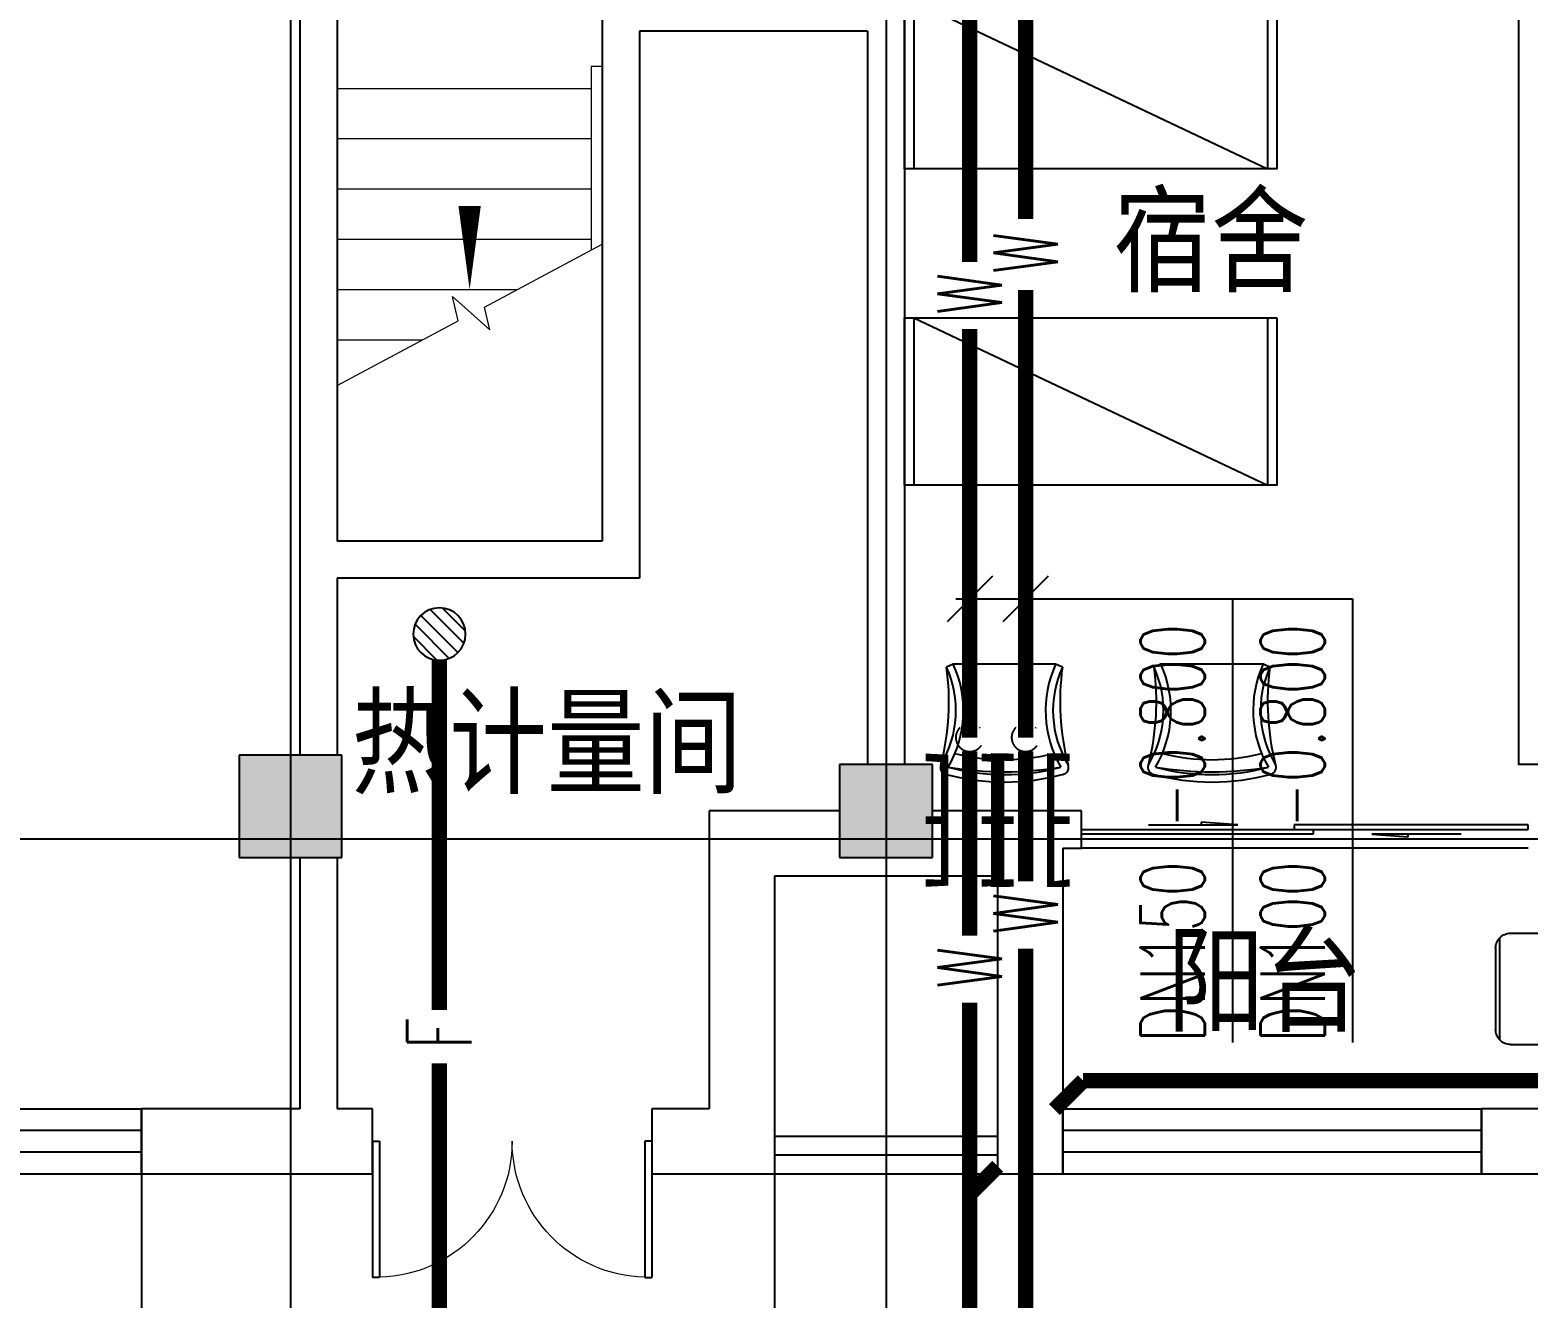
# Model space of a CAD drawing. Extents: x 0 to 2838408, y -923048 to 203859.
# Drawn here: x 2435317 to 2443367, y -269960 to -263146 of the extents above; entities that cross this region are included whole.
import ezdxf

# ---------------------------------------------------------------- set-up
doc = ezdxf.new("R2010")
doc.units = 0
doc.header["$LTSCALE"] = 1000
doc.linetypes.add('DASH', pattern=[0.35, 0.25, -0.1])
for name, color, linetype in [('A-Fixt', 81, 'Continuous'), ('CLAYER', 7, 'Continuous'), ('COLUMN', 9, 'Continuous'), ('DIM_SYMB', 3, 'Continuous'), ('DIM_污水', 3, 'Continuous'), ('DOTE', 8, 'Continuous'), ('E2-栏杆', 92, 'Continuous'), ('EQUIP_地漏', 7, 'Continuous'), ('GROUND', 2, 'Continuous'), ('PIPE-废水', 31, 'Continuous'), ('PIPE-污水', 2, 'DASH'), ('PUB_HATCH', 8, 'Continuous'), ('PUB_TEXT', 7, 'Continuous'), ('TEXT_废水', 7, 'Continuous'), ('TEXT_污水', 7, 'Continuous'), ('VALVE_污水', 7, 'Continuous'), ('WALL', 9, 'Continuous'), ('WINDOW', 4, 'Continuous'), ('XREF', 8, 'Continuous'), ('配景', 3, 'Continuous')]:
    doc.layers.add(name, color=color, linetype=linetype)
doc.layers.add('A-FLOR-STRS', color=8, linetype='Continuous', lineweight=0)
doc.styles.add('_TWT_PIPEDN', font='SIMPLEX', dxfattribs={"width": 0.8, "height": 2.3, "bigfont": 'HZTXT'})
doc.styles.add('_TWT_PIPETEXT', font='SIMPLEX', dxfattribs={"width": 0.8, "height": 2.3, "bigfont": 'HZTXT'})
doc.styles.get("Standard").update_dxf_attribs({"font": 'geniso.shx', "bigfont": 'hztxt.shx'})

# ---------------------------------------------------------------- blocks, each defined once
blk = doc.blocks.new('单人床')
at = {"layer": 'A-Fixt'}
for p, q in [((47773.82849985742, 13973.4026887075), (48673.82849985742, 13973.4026887075)), ((47773.82849985742, 12073.4026887075), (48673.82849985742, 13973.4026887075)), ((47773.82849985742, 12073.4026887075), (48673.82849985742, 12073.4026887075))]:
    blk.add_line(p, q, dxfattribs=at)
blk.add_lwpolyline([(47773.82849985742, 14023.4026887075), (48673.82849985742, 14023.4026887075), (48673.82849985742, 12023.4026887075), (47773.82849985742, 12023.4026887075), (47773.82849985742, 14023.4026887075)], dxfattribs=at)
blk = doc.blocks.new('CH_AP01')
for p, q in [((-311.3995454841643, 16.58532750794984), (-274.9999999999854, 2.182787284255028e-11)), ((-275, 0), (275, 0)), ((274.9999999999854, 3.637978807091713e-11), (311.3995454841643, 16.58532750797167))]:
    blk.add_line(p, q)
for centre, radius, start, end in [((-306.7998626098997, 555.3485271835743), 37.75179004671674, 100.1858801109071, 202.8358744680354), ((1.455191522836685e-11, -578.8935560186292), 1212.61803984619, 74.71041292806467, 105.2895870719375), ((1.455191522836685e-11, -578.8935560186292), 1172.61803984619, 75.02867881848607, 104.9713211815146), ((1.455191522836685e-11, -1278.106374809096), 1856.902668515099, 80.61099361795736, 99.38900638204349), ((306.7998626099143, 555.3485271835743), 37.75179004671674, 337.1641255319651, 79.81411988909286), ((-1658.367571823022, 201.9146497917754), 1359.657979668924, 352.1658629677819, 14.42825908847423), ((-823.670887969638, 250), 562.9425704869337, 335.5037813080621, 31.0903407481927), ((-823.670887969638, 250), 602.9425704869337, 335.5037813080621, 30.26908635047729), ((1.455191522836685e-11, -578.8935560186292), 1092.61803984619, 75.8767183095882, 104.1232816904134), ((823.670887969638, 250), 602.9425704869337, 149.7309136495214, 204.4962186919359), ((823.670887969638, 250), 562.9425704869337, 148.909659251798, 204.4962186919359), ((1658.367571823022, 201.9146497917754), 1359.657979668924, 165.5717409115258, 187.8341370322181)]:
    blk.add_arc(centre, radius, start, end)
blk = doc.blocks.new('A$C61295E98')
at = {"color": 3}
for p, q in [((544.0457518114563, 597.8662569699227), (-0.0001577289658598602, 597.8662569699227)), ((-0.0001577289658598602, 597.8662569699227), (-0.0001577289658598602, 0.0001194546057377011)), ((161.410106398951, 597.8662569699081), (161.410106398951, 0.0001194546057377011)), ((170.3859912214248, 0.241875187784899), (170.3859912214248, 597.5753530781803)), ((602.7431694101542, 572.2226104830333), (602.7431694101542, 25.64376594146597)), ((624.0457518114563, 517.8662569699081), (624.0457518114563, 80.00011945460574)), ((544.0457518114563, 0.0001194546057377011), (-0.0001577289658598602, 0.0001194546057377011))]:
    blk.add_line(p, q, dxfattribs=at)
for points in [[(81.83804651339597, 540.3146557057771), (75.32724606215197, 540.3146557057771), (75.32724606215197, 576.7533125763293), (81.83804651339597, 576.7533125763293)], [(81.83804651339597, 453.1221676215646), (75.32724606215197, 453.1221676215646), (75.32724606215197, 489.5608244921168), (81.83804651339597, 489.5608244921168)], [(81.83804651339597, 352.9158784260217), (75.32724606215197, 352.9158784260217), (75.32724606215197, 389.3545352965739), (81.83804651339597, 389.3545352965739)]]:
    blk.add_lwpolyline(points, close=True, dxfattribs=at)
for centre in [(74.025085971909, 250.1067739731079), (74.025085971909, 164.2157279145031), (74.025085971909, 70.51637367154763)]:
    blk.add_circle(centre, 15.67492121289366, dxfattribs=at)
for centre, start, end in [((544.0457518114563, 517.8662569699227), 359.9999999999992, 90), ((544.0457518114563, 80.00011945460574), 269.9999999999998, 0)]:
    blk.add_arc(centre, 80, start, end, dxfattribs=at)
blk = doc.blocks.new('宿舍')
at = {"layer": 'A-Fixt'}
for p, q in [((47853.82849986199, 13801.66930932316), (48353.82849979494, 15701.66930930913)), ((48353.82849980425, 13801.66930932415), (47853.82849986199, 15701.66930930913)), ((47853.82849983731, 13801.66930932339), (48353.82849980425, 13801.66930932415))]:
    blk.add_line(p, q, dxfattribs=at)
for points in [[(47853.82849986432, 8601.669309296238), (48353.82849983126, 8601.669309296238), (48353.82849979494, 15701.66930930913), (47853.828499828, 15701.66930930913)], [(47853.82849986479, 10676.13683329799), (47970.4991230825, 10676.13683329799), (47970.4991230825, 11742.63910189804), (47853.82849986479, 11742.63910189804)]]:
    blk.add_lwpolyline(points, close=True, dxfattribs=at)
at = {"xscale": -1, "rotation": 90}
for p in [(63677.23118856922, 60475.49780919446), (63677.23118856922, 58775.49780919446)]:
    blk.add_blockref('单人床', p, dxfattribs=at)
at = {"layer": 'A-Fixt', "xscale": -1, "rotation": 180}
for p in [(50002.0279107606, 9140.476496749063), (51117.21260774601, 9140.476496749063)]:
    blk.add_blockref('CH_AP01', p, dxfattribs=at)
at = {"layer": '配景', "color": 252}
blk.add_blockref('A$C61295E98', (47853.82865759311, 7096.581954992347), dxfattribs=at)
blk = doc.blocks.new('$WINLIB2D$00000001')
at = {"color": 0}
for points in [[(-0.4999999999999964, 0.5000000000000142), (-0.4999999999999964, -0.4999999999999858)], [(-0.4999999999999964, 0.5000000000000142), (0.5000000000000036, 0.5000000000000142)], [(0.5000000000000036, -0.4999999999999858), (0.5000000000000036, 0.5000000000000142)], [(0.5000000000000036, 0.1666666666666714), (-0.4999999999999964, 0.1666666666666714)], [(0.5000000000000036, -0.1666666666666572), (-0.4999999999999964, -0.1666666666666572)], [(-0.4999999999999964, -0.4999999999999858), (0.5000000000000036, -0.4999999999999858)]]:
    blk.add_lwpolyline(points, dxfattribs=at)
blk = doc.blocks.new('$DorLib2D$00000002')
for p, q in [((-0.5, 2.842170943040401e-14), (-0.5, 0.4875000000000114)), ((-0.4749999999999943, 0.4875000000000114), (-0.5, 0.4875000000000114)), ((-0.4749999999999943, 2.842170943040401e-14), (-0.4749999999999943, 0.4875000000000114)), ((0.4750000000000085, 2.842170943040401e-14), (0.4750000000000085, 0.4875000000000114)), ((0.4750000000000085, 0.4875000000000114), (0.5, 0.4875000000000114)), ((0.5, 2.842170943040401e-14), (0.5, 0.4875000000000114)), ((-0.5, 2.842170943040401e-14), (-0.4749999999999943, 2.842170943040401e-14)), ((0.5, 2.842170943040401e-14), (0.4750000000000085, 2.842170943040401e-14))]:
    blk.add_line(p, q)
at = {"lineweight": 13}
for centre, start, end in [((-0.4874999999999972, 2.842170943040401e-14), 0, 88.53071641845744), ((0.4875000000000114, 2.842170943040401e-14), 91.46928358154256, 180)]:
    blk.add_arc(centre, 0.4875, start, end, dxfattribs=at)
blk = doc.blocks.new('$DorLib2D$00000131')
at = {"color": 0, "linetype": 'Continuous'}
for p, q in [((0.1499999999996362, 0.125), (0.231949047280068, 0.1972603196398666)), ((0.231949047280068, 0.1972603196398666), (0.231949047280068, 0.125)), ((-0.5, 0.125), (-0.5, 0)), ((0.01924398772280256, 0.125), (-0.5, 0.125)), ((0.01924398772280256, 0), (0.01924398772280256, 0.125)), ((0.3500000000003638, 0.125), (0.1499999999996362, 0.125)), ((-0.5, 0), (0.01924398772280256, 0)), ((-0.02399022376448556, 0), (0.5, 0)), ((-0.02399022376448556, -0.125), (-0.02399022376448556, 0)), ((0.5, 0), (0.5, -0.125)), ((-0.3500000000003638, -0.125), (-0.1499999999996362, -0.125)), ((-0.231949047280068, -0.1972603196398666), (-0.231949047280068, -0.125)), ((-0.1499999999996362, -0.125), (-0.231949047280068, -0.1972603196398666)), ((0.5, -0.125), (-0.02399022376448556, -0.125))]:
    blk.add_line(p, q, dxfattribs=at)
blk = doc.blocks.new('1F1')
at = {"layer": 'PUB_HATCH'}
for points in [[(2436991.741299174, -267042.1851388374), (2436441.741299174, -267042.1851388374), (2436441.741299174, -267592.1851388374), (2436991.741299174, -267592.1851388374)], [(2440166.741299166, -267092.1851388374), (2439666.741299166, -267092.1851388374), (2439666.741299166, -267592.1851388374), (2440166.741299166, -267592.1851388374)]]:
    blk.add_hatch(color=256, dxfattribs=at).paths.add_polyline_path(points)
at = {"layer": 'A-FLOR-STRS'}
for p, q in [((2438331.741299161, -263342.1851388235), (2438331.741299163, -264329.4426305337)), ((2438391.741299161, -263342.1851388235), (2438331.741299161, -263342.1851388235)), ((2438391.741299161, -263342.1851388235), (2438391.741299163, -264297.4663079325)), ((2436966.741299161, -263462.1851388235), (2436966.741299165, -265056.9039697195)), ((2438331.741299169, -263462.185138825), (2436966.741299161, -263462.1851388235)), ((2438391.741299161, -263462.1851388235), (2438391.741299165, -264297.4663079262)), ((2438331.74129917, -263732.185138825), (2436966.741299161, -263732.1851388235)), ((2438331.741299171, -264002.185138825), (2436966.741299161, -264002.1851388235)), ((2438331.741299171, -264272.185138825), (2436966.741299161, -264272.1851388235)), ((2437758.522637583, -264634.9330446023), (2438391.741299161, -264297.4663079334)), ((2437932.553729746, -264542.1851388348), (2436966.741299161, -264542.1851388235)), ((2437617.571365887, -264710.0514335158), (2437587.076991375, -264578.5406236676)), ((2437587.076991375, -264578.5406236676), (2437787.134864313, -264758.3268580482)), ((2437787.134864313, -264758.3268580482), (2437758.522637583, -264634.9330446023)), ((2436966.741299161, -265056.9039697136), (2437617.571365887, -264710.0514335158)), ((2437425.928868541, -264812.185138843), (2436966.741299161, -264812.1851388235))]:
    blk.add_line(p, q, dxfattribs=at)
at = {"layer": 'COLUMN'}
for p, q in [((2436991.741299174, -267042.1851388374), (2436441.741299174, -267042.1851388374)), ((2436441.741299174, -267042.1851388374), (2436441.741299174, -267592.1851388374)), ((2436991.741299174, -267592.1851388374), (2436991.741299174, -267042.1851388374)), ((2440166.741299166, -267092.1851388374), (2439666.741299166, -267092.1851388374)), ((2439666.741299166, -267092.1851388374), (2439666.741299166, -267592.1851388374)), ((2440166.741299166, -267592.1851388374), (2440166.741299166, -267092.1851388374)), ((2436441.741299174, -267592.1851388374), (2436991.741299174, -267592.1851388374)), ((2439666.741299166, -267592.1851388374), (2440166.741299166, -267592.1851388374))]:
    blk.add_line(p, q, dxfattribs=at)
at = {"layer": 'DIM_SYMB'}
blk.add_lwpolyline([(2437679.241299161, -263327.1851388235, 0, 0, 0), (2437679.241299161, -264542.1851388235, 0, 120, 0), (2437679.241299161, -264092.1851388235, 0, 0, 0)], format="xyseb", dxfattribs=at)
at = {"layer": 'DOTE'}
for p, q in [((2436716.741299174, -187892.1851388532), (2436716.741299174, -271092.1851388343)), ((2439916.741299166, -187892.1851388532), (2439916.741299166, -271092.1851388343)), ((2343216.741299174, -267492.1851388343), (2453916.741299174, -267492.1851388343))]:
    blk.add_line(p, q, dxfattribs=at)
at = {"layer": 'E2-栏杆'}
for points in [[(2440516.741299123, -269092.1851388371), (2439316.741299142, -269092.1851388371)], [(2440516.741299123, -269192.1851388371), (2439316.741299142, -269192.1851388371)]]:
    blk.add_lwpolyline(points, dxfattribs=at)
at = {"layer": 'GROUND'}
for p, q in [((2435916.741299167, -269292.1851388344), (2435916.741299167, -270492.1851388344)), ((2439316.741299118, -269292.185138771), (2452116.741299178, -269292.1851387444)), ((2439316.741299118, -269292.185138771), (2439316.74129912, -270492.185138771))]:
    blk.add_line(p, q, dxfattribs=at)
blk.add_lwpolyline([(2409616.741299175, -269292.1851388324), (2435916.741299167, -269292.1851388344)], dxfattribs=at)
at = {"layer": 'WALL'}
for p, q in [((2436766.741299163, -262392.1851388454), (2436766.741299156, -265992.1851388599)), ((2436966.741299159, -262392.1851388454), (2436966.741299162, -265892.1851388289)), ((2438391.741299157, -262952.1851388338), (2438391.741299157, -265892.1851388288)), ((2440016.741299166, -263052.1851388366), (2440016.741299165, -267092.1851388121)), ((2438591.741299167, -263152.1851388548), (2438591.741299167, -266092.185138828)), ((2439816.741299161, -263152.1851388548), (2438591.741299167, -263152.1851388548)), ((2439816.741299161, -263152.1851388548), (2439816.741299163, -267092.1851388122)), ((2438391.741299157, -265892.1851388288), (2436966.741299162, -265892.1851388289)), ((2436766.741299156, -265992.1851388599), (2436766.741299158, -267042.1851388454)), ((2436966.741299138, -266092.185138828), (2436966.741299136, -267042.1851388454)), ((2438591.741299167, -266092.185138828), (2436966.741299138, -266092.185138828)), ((2439666.741299178, -267342.1851388136), (2438966.741299118, -267342.1851388265)), ((2438966.741299118, -267342.1851388265), (2438966.741299117, -268942.1851388336)), ((2440616.741299124, -267342.1851388344), (2440166.741299178, -267342.1851388454)), ((2440966.741299156, -267342.1851388371), (2440616.741299124, -267342.1851388344)), ((2440966.741299156, -267542.1851388374), (2440966.741299156, -267342.1851388371)), ((2440866.741299137, -267542.1851388381), (2440866.741299137, -268942.1851388271)), ((2440866.741299137, -267542.1851388381), (2440966.741299156, -267542.1851388374)), ((2436766.741299139, -267592.1851388454), (2436766.741299144, -268942.1851388365)), ((2436966.74129916, -267592.1851388455), (2436966.741299159, -268942.1851388336)), ((2439916.741299166, -267692.1851388344), (2439316.741299117, -267692.1851388492)), ((2439316.741299117, -267692.1851388492), (2439316.741299117, -269292.1851388252)), ((2440516.741299137, -267692.18513881), (2439916.741299166, -267692.1851388344)), ((2440516.741299137, -267692.18513881), (2440516.741299137, -269292.1851388318)), ((2436766.741299144, -268942.1851388365), (2435916.741299161, -268942.1851388317)), ((2435916.741299161, -268942.1851388317), (2435916.741299161, -269292.1851388317)), ((2437157.854496749, -268942.1851388315), (2436966.741299159, -268942.1851388336)), ((2437157.854496749, -269292.185138833), (2437157.854496749, -268942.1851388315)), ((2438966.741299117, -268942.1851388336), (2438657.854496749, -268942.1851388315)), ((2438657.854496749, -268942.1851388315), (2438657.854496749, -269292.1851388274)), ((2440866.741299139, -269292.1851388327), (2440866.741299139, -268942.1851388296)), ((2443816.741299175, -268942.1851388271), (2443116.741299139, -268942.1851388296)), ((2443116.741299139, -268942.1851388296), (2443116.741299139, -269292.1851388344)), ((2435916.741299161, -269292.1851388317), (2436866.741299156, -269292.1851388344)), ((2436866.741299156, -269292.1851388344), (2437157.854496749, -269292.185138833)), ((2438657.854496749, -269292.1851388274), (2439316.741299117, -269292.1851388252)), ((2440516.741299137, -269292.1851388318), (2440866.741299139, -269292.1851388327)), ((2443116.741299139, -269292.1851388344), (2443916.741299168, -269292.1851388344))]:
    blk.add_line(p, q, dxfattribs=at)
at = {"layer": 'WINDOW'}
blk.add_line((2443366.741299135, -267542.1851388344), (2440966.741299135, -267542.1851388344), dxfattribs=at)
at = {"xscale": -1}
blk.add_blockref('宿舍', (2491670.569799027, -275693.8544482498), dxfattribs=at)
at = {"layer": 'WINDOW', "rotation": 180}
for name, p, xscale, yscale, zscale in [('$DorLib2D$00000131', (2442166.741299135, -267442.1851388344), -2400, 200, -2400), ('$WINLIB2D$00000001', (2434791.741299171, -269117.1851388344), -2249.999999993481, -350, -2249.999999993481), ('$WINLIB2D$00000001', (2441991.741299138, -269117.1851388344), -2249.999999993481, -350, -2249.999999993481), ('$DorLib2D$00000002', (2437907.854496737, -269117.1851388344), -1500, 1500, -1500)]:
    blk.add_blockref(name, p, dxfattribs=dict(at, xscale=xscale, yscale=yscale, zscale=zscale))
at = {"layer": 'CLAYER'}
blk.add_text('热计量间', height=524.9999999999993, dxfattribs=at).set_placement((2437044.564610952, -267251.4371034106))
at = {"layer": 'PUB_TEXT'}
for s, p in [('宿舍', (2441137.870025756, -264555.9928576442)), ('阳台', (2441427.779668395, -268530.247653982))]:
    blk.add_text(s, height=525, dxfattribs=at).set_placement(p)
blk = doc.blocks.new('$VALVE$00000547')
at = {"const_width": 30}
for points in [[(0, 100), (-250, 100), (-250, 175)], [(0, 100), (0, 175)], [(0, 100), (250, 100), (250, 175)], [(-250, -175), (-250, -100), (0, -100)], [(0, -175), (0, -100)], [(250, -175), (250, -100), (0, -100)]]:
    blk.add_lwpolyline(points, dxfattribs=at)
blk = doc.blocks.new('$TwtSys$00000141')
for p, q in [((-94.19606303561523, 7.672111694559135), (-10.08309029082739, 91.78508443935061)), ((-94.19606303561523, 7.672111694559135), (-10.08309029082739, 91.78508443935061)), ((-87.21916889109707, -35.05448014085778), (35.05448014085778, 87.21916889110071)), ((-87.21916889109707, -35.05448014085778), (35.05448014085778, 87.21916889110071)), ((-66.46803743153214, -66.46803743153941), (66.46803743153214, 66.46803743153214)), ((-66.46803743153214, -66.46803743153578), (66.46803743153214, 66.46803743153214)), ((-32.35611368903483, -87.061266563549), (87.58274635417911, 32.87759347966494)), ((-32.35611368903483, -87.061266563549), (87.58274635417911, 32.87759347966858)), ((11.43110768805855, -92.25951895252001), (92.2594807012465, -11.43114593933933)), ((11.43110768805855, -92.25951895252001), (92.2594807012465, -11.43114593933933))]:
    blk.add_line(p, q)
blk.add_circle((0, 0), 94)
blk.add_circle((0, 0), 94)

msp = doc.modelspace()

# ---------------------------------------------------------------- linework, layer by layer
at = {"layer": 'DIM_污水', "linetype": 'ByBlock'}
for p, q in [((2440488.717219146, -266081.6666117409), (2440244.765379648, -266325.6184512608)), ((2440788.717219122, -266081.6666117281), (2440544.765379623, -266325.618451248)), ((2440291.74129939, -266203.6425315331), (2441779.163190928, -266203.6425314689)), ((2441779.163190928, -266203.6425314689), (2441779.163190928, -268587.3975370933)), ((2441779.163190928, -266203.6425314689), (2442424.163190928, -266203.6425314689)), ((2442424.163190928, -266203.6425314689), (2442424.163190928, -268587.3975370933))]:
    msp.add_line(p, q, dxfattribs=at)
at = {"layer": 'PIPE-废水', "linetype": 'ByBlock', "ltscale": 1.5, "const_width": 82.5}
for points in [[(2437516.741299162, -266533.1851388342), (2437516.741299163, -268411.7953268447)], [(2437516.741299162, -268698.4810411304), (2437516.741299162, -270840.3297969835)]]:
    msp.add_lwpolyline(points, dxfattribs=at)
at = {"layer": 'PIPE-污水', "ltscale": 1.5, "const_width": 82.5}
for points in [[(2440366.74129915, -260642.1851388094), (2440366.741299312, -264392.356318463)], [(2440666.741299218, -262205.8049709169), (2440666.741299302, -264162.3173981566)], [(2440666.741299318, -264543.6316838709), (2440666.741299422, -266948.0918706694)], [(2440366.741299327, -264752.6420327487), (2440366.741299422, -266948.0918706823)], [(2440366.741299425, -267023.0918706823), (2440366.741299468, -268012.6900558904)], [(2440666.741299425, -267023.0918706694), (2440666.741299456, -267721.5863250108)], [(2440666.741299471, -268081.8720392964), (2440666.741299594, -270943.262860924)], [(2440366.741299483, -268372.975770176), (2440366.741299528, -269401.3460085901)], [(2440975.902169294, -268792.1851388242), (2440821.321734405, -268946.7655737126)], [(2443591.741299145, -268792.1851388242), (2440975.902169294, -268792.1851388242)], [(2440516.741299523, -269251.3460085955), (2440366.741299528, -269401.3460085901)], [(2440366.741299528, -269401.3460085901), (2440366.741299595, -270943.2628609369)]]:
    msp.add_lwpolyline(points, dxfattribs=at)
at = {"layer": 'PIPE-污水'}
for centre in [(2440366.741299422, -266948.0918706823), (2440666.741299422, -266948.0918706693)]:
    msp.add_arc(centre, 74.99999999993291, 135.000000002484, 45.00000000248401, dxfattribs=at)

# ---------------------------------------------------------------- block references
at = {"layer": 'EQUIP_地漏', "linetype": 'ByBlock', "xscale": 1.5, "yscale": -1.5, "zscale": 1.5}
msp.add_blockref('$TwtSys$00000141', (2437516.741299163, -266392.1851388342), dxfattribs=at)
at = {"layer": 'VALVE_污水', "xscale": 1.35, "yscale": 1.35, "zscale": 1.35}
for p, rotation in [((2440366.741299441, -267392.1851388302), 270.0000000024742), ((2440666.741299441, -267392.1851388173), 270.0000000024709)]:
    msp.add_blockref('$VALVE$00000547', p, dxfattribs=dict(at, rotation=rotation))
at = {"layer": 'XREF'}
msp.add_blockref('1F1', (0, 0), dxfattribs=at)

# ---------------------------------------------------------------- texts
at = {"layer": 'DIM_污水', "color": 7, "linetype": 'ByBlock', "style": '_TWT_PIPEDN', "width": 0.6400000000000001}
for s, p in [('-0.800', (2441629.163190928, -267435.2139600404)), ('-0.800', (2442274.163190928, -267435.2139600404)), ('DN150', (2441629.163190928, -268587.3975370933)), ('DN100', (2442274.163190928, -268587.3975370933))]:
    msp.add_text(s, height=345, rotation=90, dxfattribs=at).set_placement(p)
at = {"layer": 'TEXT_废水', "linetype": 'ByBlock', "style": '_TWT_PIPETEXT', "width": 0.6400000000000001}
msp.add_text('F', height=345, rotation=89.999999999997, dxfattribs=at).set_placement((2437689.241299163, -268623.4810411306))
at = {"layer": 'TEXT_污水', "style": '_TWT_PIPETEXT', "width": 0.6400000000000001}
for rotation, p in [(90.00000000247084, (2440839.241299314, -264458.1173981489)), (90.00000000247084, (2440539.241299324, -264677.6420327411)), (90.00000000247084, (2440839.241299493, -268006.8720392887)), (90.00000000247417, (2440539.241299506, -268297.9757701685))]:
    msp.add_text('W', height=345, rotation=rotation, dxfattribs=at).set_placement(p)

doc.saveas('drawing.dxf')
